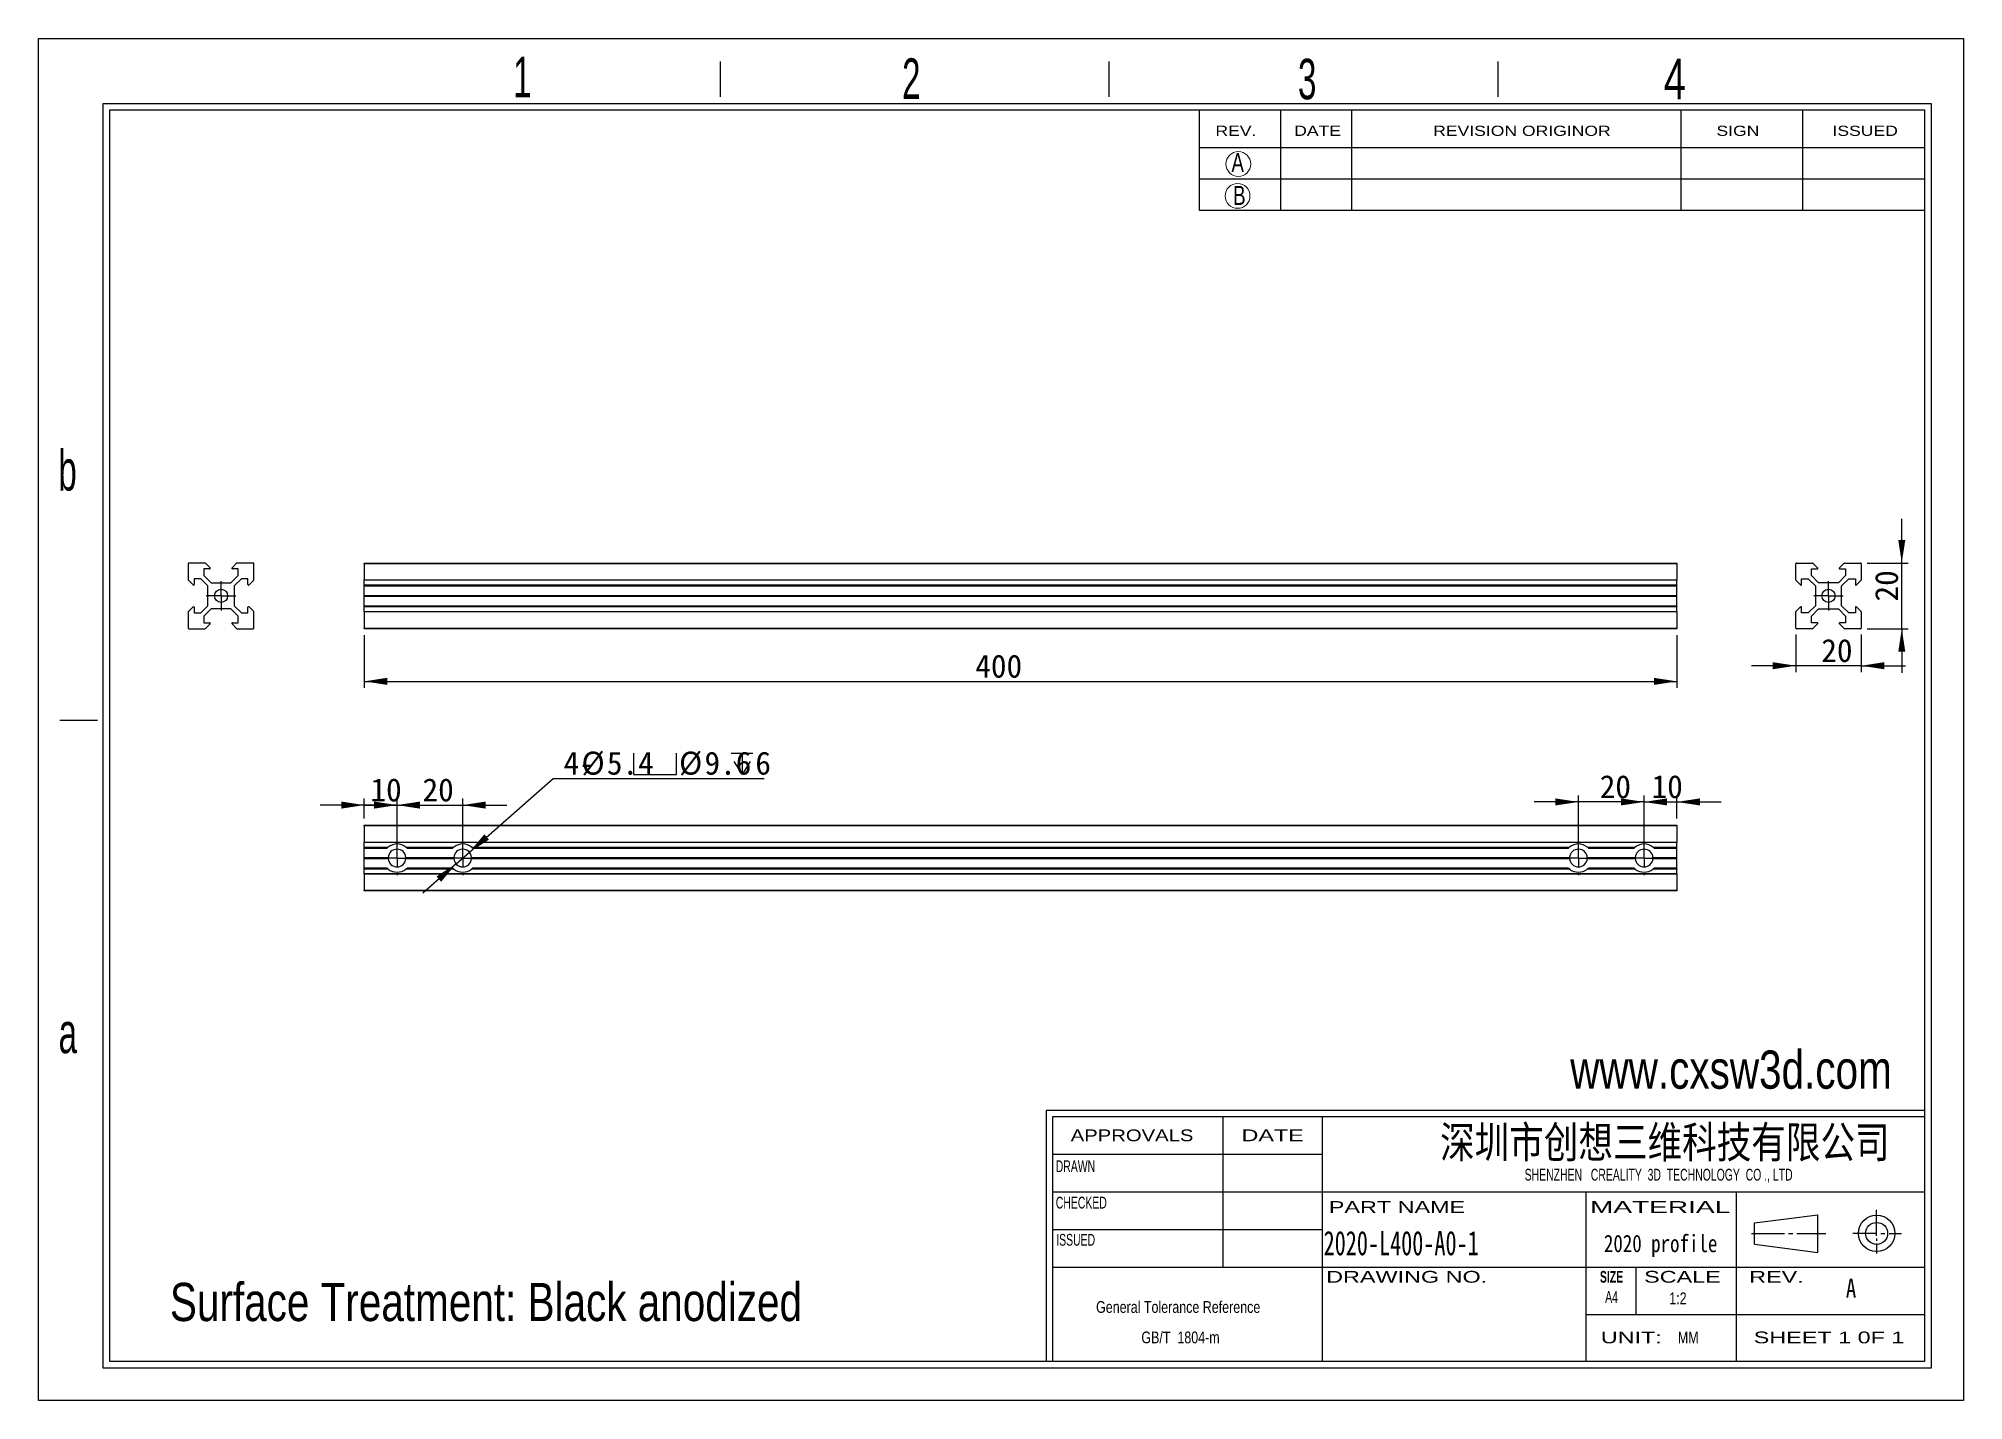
# Model space of a CAD drawing. Header units: millimetres. Extents: x 2 to 295, y 1 to 209.
import ezdxf

# ---------------------------------------------------------------- set-up
doc = ezdxf.new("R2010")
doc.units = ezdxf.units.MM
doc.linetypes.add('CENTER', pattern=[10.16, 6.35, -1.27, 1.27, -1.27])
doc.layers.add('DIM', color=5, linetype='Continuous')
doc.layers.add('SLD-0', color=179, linetype='Continuous')
doc.layers.add('中心线', color=1, linetype='CENTER', lineweight=25)
doc.styles.add('SLDTEXTSTYLE0', font='arial.ttf', dxfattribs={"width": 0.7584})
doc.styles.add('SLDTEXTSTYLE1', font='arial.ttf', dxfattribs={"width": 0.63516})
doc.styles.add('SLDTEXTSTYLE10', font='', dxfattribs={"width": 0.8})
doc.styles.add('SLDTEXTSTYLE11', font='', dxfattribs={"width": 0.67})
doc.styles.add('SLDTEXTSTYLE12', font='')
doc.styles.add('SLDTEXTSTYLE2', font='GOTHIC.TTF', dxfattribs={"width": 0.7304})
doc.styles.add('SLDTEXTSTYLE3', font='GOTHIC.TTF', dxfattribs={"width": 0.61171})
doc.styles.add('SLDTEXTSTYLE4', font='arialbd.ttf', dxfattribs={"width": 0.63516})
doc.styles.add('SLDTEXTSTYLE5', font='arial.ttf', dxfattribs={"width": 1.422})
doc.styles.add('SLDTEXTSTYLE6', font='arial.ttf', dxfattribs={"width": 1.2324})
doc.styles.add('SLDTEXTSTYLE7', font='arial.ttf', dxfattribs={"width": 1.7064})
doc.styles.add('SLDTEXTSTYLE8', font='', dxfattribs={"width": 0.8, "bigfont": 'bigfont'})
doc.styles.add('SLDTEXTSTYLE9', font='', dxfattribs={"width": 0.8})
doc.styles.get('SLDTEXTSTYLE10').set_extended_font_data('宋体', bold=True)
doc.styles.get('SLDTEXTSTYLE11').set_extended_font_data('宋体')
doc.styles.get('SLDTEXTSTYLE12').set_extended_font_data('宋体')
doc.styles.get('SLDTEXTSTYLE8').set_extended_font_data('宋体', bold=True)
doc.styles.get('SLDTEXTSTYLE9').set_extended_font_data('宋体')
doc.dimstyles.new('SLDDIMSTYLE0', dxfattribs={"dimtxt": 3.5, "dimasz": 3.5, "dimexe": 0, "dimexo": 0.0625, "dimgap": 0.875, "dimtad": 2, "dimlfac": 2, "dimrnd": 1e-09, "dimzin": 12, "dimdsep": 46, "dimtxsty": 'SLDTEXTSTYLE11', "dimsah": 1, "dimcen": 0.09, "dimadec": 0, "dimazin": 3, "dimtfac": 1, "dimtofl": 0, "dimtmove": 0, "dimatfit": 3, "dimfxl": 0, "dimfrac": 2, "dimtolj": 1, "dimtzin": 12, "dimarcsym": 0})
doc.dimstyles.new('SLDDIMSTYLE1', dxfattribs={"dimtxt": 3.5, "dimasz": 3.5, "dimexe": 0, "dimexo": 0.0625, "dimgap": 0.875, "dimtad": 2, "dimlfac": 2, "dimrnd": 1e-09, "dimzin": 12, "dimdsep": 46, "dimtxsty": 'SLDTEXTSTYLE11', "dimsah": 1, "dimcen": 0.09, "dimadec": 0, "dimazin": 3, "dimtfac": 1, "dimtmove": 0, "dimatfit": 0, "dimfxl": 0, "dimfrac": 2, "dimtolj": 1, "dimtzin": 12, "dimarcsym": 0})
doc.dimstyles.new('SLDDIMSTYLE2', dxfattribs={"dimtxt": 3.5, "dimasz": 3.5, "dimexe": 0, "dimexo": 0.0625, "dimgap": 0.875, "dimtad": 0, "dimtih": 1, "dimtoh": 1, "dimlfac": 2, "dimrnd": 1e-09, "dimzin": 12, "dimdsep": 46, "dimtxsty": 'SLDTEXTSTYLE11', "dimsah": 1, "dimcen": 0, "dimadec": 0, "dimazin": 3, "dimtfac": 1, "dimtmove": 0, "dimatfit": 3, "dimfxl": 0, "dimfrac": 2, "dimtolj": 1, "dimtzin": 12, "dimarcsym": 0})

# ---------------------------------------------------------------- blocks, each defined once
blk = doc.blocks.new('SW_NOTE_0')
at = {"layer": 'SLD-0', "color": 0, "char_height": 1.7927, "attachment_point": 2, "style": 'SLDTEXTSTYLE0'}
for s, insert in [('General Tolerance Reference ', (13.02, 2.31)), (' GB/T  1804-m', (13.11, -2.32))]:
    blk.add_mtext(s, dxfattribs=dict(at, insert=insert))
blk = doc.blocks.new('_D')
at = {"layer": 'DIM'}
for p, q in [((51.44, 117.81), (51.44, 109.79)), ((251.44, 117.81), (251.44, 109.79)), ((51.44, 110.79), (251.44, 110.79))]:
    blk.add_line(p, q, dxfattribs=at)
for points in [[(51.44, 110.79), (54.94, 110.25), (54.94, 111.33)], [(251.44, 110.79), (247.94, 111.33), (247.94, 110.25)]]:
    blk.add_solid(points, dxfattribs=at)
at = {"layer": 'DIM', "insert": (144.54, 114.86), "char_height": 3.5, "attachment_point": 1, "style": 'SLDTEXTSTYLE12'}
blk.add_mtext('400', dxfattribs=at)
blk = doc.blocks.new('_D_1')
at = {"layer": 'DIM'}
for p, q in [((51.44, 91.95), (44.71, 91.95)), ((51.44, 89.89), (51.44, 92.95)), ((51.44, 91.95), (56.44, 91.95)), ((56.44, 84.89), (56.44, 92.95)), ((56.44, 91.95), (63.17, 91.95))]:
    blk.add_line(p, q, dxfattribs=at)
for points in [[(51.44, 91.95), (47.94, 92.49), (47.94, 91.41)], [(56.44, 91.95), (59.94, 91.41), (59.94, 92.49)]]:
    blk.add_solid(points, dxfattribs=at)
at = {"layer": 'DIM', "insert": (52.39, 96.02), "char_height": 3.5, "attachment_point": 1, "style": 'SLDTEXTSTYLE12'}
blk.add_mtext('10', dxfattribs=at)
blk = doc.blocks.new('_D_2')
at = {"layer": 'DIM'}
for p, q in [((56.44, 91.95), (49.71, 91.95)), ((56.44, 84.89), (56.44, 92.95)), ((56.44, 91.95), (66.44, 91.95)), ((66.44, 84.89), (66.44, 92.95)), ((66.44, 91.95), (73.17, 91.95))]:
    blk.add_line(p, q, dxfattribs=at)
for points in [[(56.44, 91.95), (52.94, 92.49), (52.94, 91.41)], [(66.44, 91.95), (69.94, 91.41), (69.94, 92.49)]]:
    blk.add_solid(points, dxfattribs=at)
at = {"layer": 'DIM', "insert": (60.32, 96.02), "char_height": 3.5, "attachment_point": 1, "style": 'SLDTEXTSTYLE12'}
blk.add_mtext('20', dxfattribs=at)
blk = doc.blocks.new('SW_SYMBOL_HOLE_SPOT')
at = {"layer": 'DIM', "color": 0}
for p, q in [((0, 875), (0, 75)), ((1600, 75), (1600, 875)), ((0, 75), (1600, 75))]:
    blk.add_line(p, q, dxfattribs=at)
blk = doc.blocks.new('SW_SYMBOL_HOLE_DEPTH')
at = {"layer": 'DIM', "color": 0}
for p, q in [((0, 875), (800, 875)), ((400, 875), (400, 75)), ((100, 555), (400, 75)), ((700, 555), (400, 75))]:
    blk.add_line(p, q, dxfattribs=at)
blk = doc.blocks.new('_D_3')
at = {"layer": 'DIM'}
for p, q in [((67.46, 84.78), (80.23, 96.02)), ((80.23, 96.02), (112.39, 96.02)), ((65.43, 83), (60.38, 78.55)), ((65.43, 83), (67.46, 84.78))]:
    blk.add_line(p, q, dxfattribs=at)
blk.add_arc((66.44, 83.89), 1.35, 213.5264, 257.8907, dxfattribs=at)
for points in [[(67.46, 84.78), (70.44, 86.69), (69.73, 87.5)], [(65.43, 83), (62.45, 81.09), (63.16, 80.28)]]:
    blk.add_solid(points, dxfattribs=at)
at = {"layer": 'DIM', "xscale": 0.004072727272727273, "yscale": 0.004072727272727273, "zscale": 0.004072727272727273}
for name, p in [('SW_SYMBOL_HOLE_SPOT', (92.49, 96.31)), ('SW_SYMBOL_HOLE_DEPTH', (107.37, 96.31))]:
    blk.add_blockref(name, p, dxfattribs=at)
at = {"layer": 'DIM', "char_height": 3.5, "attachment_point": 1, "style": 'SLDTEXTSTYLE12'}
for s, insert in [('4-', (81.81, 100.09)), ('%%c', (84.54, 100.09)), ('5.4', (88.41, 100.09)), ('%%c', (99.41, 100.09)), ('9.6', (103.28, 100.09)), ('6', (111.03, 100.09))]:
    blk.add_mtext(s, dxfattribs=dict(at, insert=insert))
blk = doc.blocks.new('_D_4')
at = {"layer": 'DIM'}
for p, q in [((236.44, 92.43), (229.71, 92.43)), ((236.44, 84.89), (236.44, 93.43)), ((246.44, 92.43), (236.44, 92.43)), ((246.44, 84.89), (246.44, 93.43)), ((246.44, 92.43), (253.17, 92.43))]:
    blk.add_line(p, q, dxfattribs=at)
for points in [[(236.44, 92.43), (232.94, 92.97), (232.94, 91.9)], [(246.44, 92.43), (249.94, 91.9), (249.94, 92.97)]]:
    blk.add_solid(points, dxfattribs=at)
at = {"layer": 'DIM', "insert": (239.68, 96.51), "char_height": 3.5, "attachment_point": 1, "style": 'SLDTEXTSTYLE12'}
blk.add_mtext('20', dxfattribs=at)
blk = doc.blocks.new('_D_5')
at = {"layer": 'DIM'}
for p, q in [((246.44, 92.43), (239.71, 92.43)), ((246.44, 84.89), (246.44, 93.43)), ((246.44, 92.43), (251.44, 92.43)), ((251.44, 89.89), (251.44, 93.43)), ((251.44, 92.43), (258.17, 92.43))]:
    blk.add_line(p, q, dxfattribs=at)
for points in [[(246.44, 92.43), (242.94, 92.97), (242.94, 91.9)], [(251.44, 92.43), (254.94, 91.9), (254.94, 92.97)]]:
    blk.add_solid(points, dxfattribs=at)
at = {"layer": 'DIM', "insert": (247.58, 96.51), "char_height": 3.5, "attachment_point": 1, "style": 'SLDTEXTSTYLE12'}
blk.add_mtext('10', dxfattribs=at)
blk = doc.blocks.new('SW_CENTERMARKSYMBOL_0')
at = {"layer": '中心线', "color": 0}
for p, q in [((-2.5, 0), (-2.6, 0)), ((0, 0), (-1.25, 0)), ((0, 2.5), (0, 2.6)), ((0, 0), (0, 1.25)), ((0, 0), (0, -1.25)), ((0, 0), (1.25, 0)), ((2.5, 0), (2.6, 0)), ((0, -2.5), (0, -2.6))]:
    blk.add_line(p, q, dxfattribs=at)
blk = doc.blocks.new('SW_CENTERMARKSYMBOL_1')
at = {"layer": '中心线', "color": 0}
for p, q in [((-2.5, 0), (-2.6, 0)), ((0, 0), (-1.25, 0)), ((0, 2.5), (0, 2.6)), ((0, 0), (0, 1.25)), ((0, 0), (0, -1.25)), ((0, 0), (1.25, 0)), ((2.5, 0), (2.6, 0)), ((0, -2.5), (0, -2.6))]:
    blk.add_line(p, q, dxfattribs=at)
blk = doc.blocks.new('SW_CENTERMARKSYMBOL_2')
at = {"layer": '中心线', "color": 0}
for p, q in [((-2.5, 0), (-2.6, 0)), ((0, 0), (-1.25, 0)), ((0, 2.5), (0, 2.6)), ((0, 0), (0, 1.25)), ((0, 0), (0, -1.25)), ((0, 0), (1.25, 0)), ((2.5, 0), (2.6, 0)), ((0, -2.5), (0, -2.6))]:
    blk.add_line(p, q, dxfattribs=at)
blk = doc.blocks.new('SW_CENTERMARKSYMBOL_3')
at = {"layer": '中心线', "color": 0}
for p, q in [((-2.5, 0), (-2.6, 0)), ((0, 0), (-1.25, 0)), ((0, 2.5), (0, 2.6)), ((0, 0), (0, 1.25)), ((0, 0), (0, -1.25)), ((0, 0), (1.25, 0)), ((2.5, 0), (2.6, 0)), ((0, -2.5), (0, -2.6))]:
    blk.add_line(p, q, dxfattribs=at)
blk = doc.blocks.new('SW_CENTERMARKSYMBOL_4')
at = {"layer": '中心线', "color": 0}
for p, q in [((-1.25, 0), (-2.25, 0)), ((0, 0), (-1.25, 0)), ((0, 1.25), (0, 2.25)), ((0, 0), (0, 1.25)), ((0, 0), (0, -1.25)), ((0, 0), (1.25, 0)), ((1.25, 0), (2.25, 0)), ((0, -1.25), (0, -2.25))]:
    blk.add_line(p, q, dxfattribs=at)
blk = doc.blocks.new('_D_6')
at = {"layer": 'DIM'}
for p, q in [((285.7, 128.81), (285.7, 135.54)), ((280.44, 128.81), (286.7, 128.81)), ((285.7, 118.81), (285.7, 128.81)), ((280.44, 118.81), (286.7, 118.81)), ((285.7, 118.81), (285.7, 112.08))]:
    blk.add_line(p, q, dxfattribs=at)
for points in [[(285.7, 128.81), (286.24, 132.31), (285.17, 132.31)], [(285.7, 118.81), (285.17, 115.31), (286.24, 115.31)]]:
    blk.add_solid(points, dxfattribs=at)
at = {"layer": 'DIM', "insert": (281.63, 122.95), "char_height": 3.5, "attachment_point": 1, "rotation": 90, "style": 'SLDTEXTSTYLE12'}
blk.add_mtext('20', dxfattribs=at)
blk = doc.blocks.new('_D_7')
at = {"layer": 'DIM'}
for p, q in [((269.54, 117.91), (269.54, 112.17)), ((279.54, 117.91), (279.54, 112.17)), ((269.54, 113.17), (262.81, 113.17)), ((279.54, 113.17), (269.54, 113.17)), ((279.54, 113.17), (286.27, 113.17))]:
    blk.add_line(p, q, dxfattribs=at)
for points in [[(269.54, 113.17), (266.04, 113.71), (266.04, 112.63)], [(279.54, 113.17), (283.04, 112.63), (283.04, 113.71)]]:
    blk.add_solid(points, dxfattribs=at)
at = {"layer": 'DIM', "insert": (273.44, 117.24), "char_height": 3.5, "attachment_point": 1, "style": 'SLDTEXTSTYLE12'}
blk.add_mtext('20', dxfattribs=at)
blk = doc.blocks.new('SW_CENTERMARKSYMBOL_5')
at = {"layer": '中心线', "color": 0}
for p, q in [((-1.25, 0), (-2.25, 0)), ((0, 0), (-1.25, 0)), ((0, 1.25), (0, 2.25)), ((0, 0), (0, 1.25)), ((0, 0), (0, -1.25)), ((0, 0), (1.25, 0)), ((1.25, 0), (2.25, 0)), ((0, -1.25), (0, -2.25))]:
    blk.add_line(p, q, dxfattribs=at)

msp = doc.modelspace()

# ---------------------------------------------------------------- linework, layer by layer
at = {"color": 7, "linetype": 'Continuous', "lineweight": 25}
for p, q in [((24.628, 128.7097), (24.628, 126.2511)), ((25.3572, 125.4804), (24.6572, 126.1804)), ((27.1865, 128.8097), (24.728, 128.8097)), ((26.528, 126.4147), (25.528, 126.4147)), ((25.528, 126.4147), (25.528, 125.5511)), ((27.628, 125.3147), (26.528, 126.4147)), ((27.8865, 127.9097), (27.0229, 127.9097)), ((27.0229, 127.9097), (27.0229, 126.9097)), ((27.0229, 126.9097), (28.1229, 125.8097)), ((27.2572, 128.7804), (27.9572, 128.0804)), ((31.133, 125.8097), (32.233, 126.9097)), ((31.2987, 128.0804), (31.9987, 128.7804)), ((32.233, 127.9097), (31.3694, 127.9097)), ((32.728, 126.4147), (31.628, 125.3147)), ((34.528, 128.8097), (32.0694, 128.8097)), ((32.233, 126.9097), (32.233, 127.9097)), ((33.728, 126.4147), (32.728, 126.4147)), ((33.728, 125.5511), (33.728, 126.4147)), ((34.5987, 126.1804), (33.8987, 125.4804)), ((34.628, 126.2511), (34.628, 128.7097)), ((51.443, 128.7097), (51.443, 128.8097)), ((51.443, 128.8097), (251.443, 128.8097)), ((51.443, 128.7097), (51.443, 126.2511)), ((251.443, 128.7097), (51.443, 128.7097)), ((51.443, 126.2511), (251.443, 126.2511)), ((51.443, 126.1804), (51.443, 126.2511)), ((251.443, 126.1804), (51.443, 126.1804)), ((51.443, 125.4804), (51.443, 126.1804)), ((251.443, 128.8097), (251.443, 128.7097)), ((251.443, 128.7097), (251.443, 126.2511)), ((251.443, 126.2511), (251.443, 126.1804)), ((251.443, 125.4804), (251.443, 126.1804)), ((269.5376, 126.2511), (269.5376, 128.7097)), ((269.5669, 126.1804), (270.2669, 125.4804)), ((269.6376, 128.8097), (272.0962, 128.8097)), ((270.4376, 126.4147), (271.4376, 126.4147)), ((270.4376, 125.5511), (270.4376, 126.4147)), ((271.4376, 126.4147), (272.5376, 125.3147)), ((271.9326, 127.9097), (272.7962, 127.9097)), ((271.9326, 126.9097), (271.9326, 127.9097)), ((273.0326, 125.8097), (271.9326, 126.9097)), ((272.8669, 128.0804), (272.1669, 128.7804)), ((277.1427, 126.9097), (276.0427, 125.8097)), ((276.9083, 128.7804), (276.2083, 128.0804)), ((276.2791, 127.9097), (277.1427, 127.9097)), ((276.5376, 125.3147), (277.6376, 126.4147)), ((276.9791, 128.8097), (279.4376, 128.8097)), ((277.1427, 127.9097), (277.1427, 126.9097)), ((277.6376, 126.4147), (278.6376, 126.4147)), ((278.6376, 126.4147), (278.6376, 125.5511)), ((278.8083, 125.4804), (279.5083, 126.1804)), ((279.5376, 128.7097), (279.5376, 126.2511)), ((27.628, 123.8804), (27.628, 125.3147)), ((27.6987, 123.8097), (27.628, 123.8804)), ((27.628, 123.739), (27.6987, 123.8097)), ((27.628, 122.3047), (27.628, 123.739)), ((28.1229, 125.8097), (29.5572, 125.8097)), ((29.5572, 125.8097), (29.628, 125.739)), ((29.628, 125.739), (29.6987, 125.8097)), ((29.6987, 125.8097), (31.133, 125.8097)), ((31.628, 123.8804), (31.5572, 123.8097)), ((31.5572, 123.8097), (31.628, 123.739)), ((31.628, 125.3147), (31.628, 123.8804)), ((31.628, 123.739), (31.628, 122.3047)), ((51.443, 125.4804), (251.443, 125.4804)), ((51.443, 125.4511), (51.443, 125.4804)), ((51.443, 125.4511), (251.443, 125.4511)), ((51.443, 125.3147), (51.443, 125.4511)), ((51.443, 125.3147), (251.443, 125.3147)), ((51.443, 123.8804), (51.443, 125.3147)), ((51.443, 123.8804), (251.443, 123.8804)), ((51.443, 123.8097), (51.443, 123.8804)), ((51.443, 123.8097), (251.443, 123.8097)), ((51.443, 123.739), (51.443, 123.8097)), ((51.443, 123.739), (251.443, 123.739)), ((51.443, 122.3047), (51.443, 123.739)), ((251.443, 125.4804), (251.443, 125.4511)), ((251.443, 125.3147), (251.443, 125.4511)), ((251.443, 123.8804), (251.443, 125.3147)), ((251.443, 123.8097), (251.443, 123.8804)), ((251.443, 123.739), (251.443, 123.8097)), ((251.443, 122.3047), (251.443, 123.739)), ((272.5376, 125.3147), (272.5376, 123.8804)), ((272.5376, 123.8804), (272.6083, 123.8097)), ((272.6083, 123.8097), (272.5376, 123.739)), ((272.5376, 123.739), (272.5376, 122.3047)), ((274.4669, 125.8097), (273.0326, 125.8097)), ((274.5376, 125.739), (274.4669, 125.8097)), ((274.6083, 125.8097), (274.5376, 125.739)), ((276.0427, 125.8097), (274.6083, 125.8097)), ((276.4669, 123.8097), (276.5376, 123.8804)), ((276.5376, 123.739), (276.4669, 123.8097)), ((276.5376, 123.8804), (276.5376, 125.3147)), ((276.5376, 122.3047), (276.5376, 123.739)), ((24.628, 121.3683), (24.628, 118.9097)), ((24.6572, 121.439), (25.3572, 122.139)), ((25.528, 122.0683), (25.528, 121.2047)), ((25.528, 121.2047), (26.528, 121.2047)), ((26.528, 121.2047), (27.628, 122.3047)), ((28.1229, 121.8097), (27.0229, 120.7097)), ((27.0229, 120.7097), (27.0229, 119.7097)), ((29.5572, 121.8097), (28.1229, 121.8097)), ((29.628, 121.8804), (29.5572, 121.8097)), ((29.6987, 121.8097), (29.628, 121.8804)), ((31.133, 121.8097), (29.6987, 121.8097)), ((32.233, 120.7097), (31.133, 121.8097)), ((31.628, 122.3047), (32.728, 121.2047)), ((32.233, 119.7097), (32.233, 120.7097)), ((32.728, 121.2047), (33.728, 121.2047)), ((33.728, 121.2047), (33.728, 122.0683)), ((33.8987, 122.139), (34.5987, 121.439)), ((34.628, 118.9097), (34.628, 121.3683)), ((51.443, 122.3047), (251.443, 122.3047)), ((51.443, 122.1683), (51.443, 122.3047)), ((251.443, 122.1683), (51.443, 122.1683)), ((51.443, 122.139), (51.443, 122.1683)), ((251.443, 122.139), (51.443, 122.139)), ((51.443, 121.439), (51.443, 122.139)), ((51.443, 121.3683), (51.443, 121.439)), ((51.443, 121.439), (251.443, 121.439)), ((251.443, 121.3683), (51.443, 121.3683)), ((51.443, 121.3683), (51.443, 118.9097)), ((251.443, 122.1683), (251.443, 122.3047)), ((251.443, 122.1683), (251.443, 122.139)), ((251.443, 121.439), (251.443, 122.139)), ((251.443, 121.439), (251.443, 121.3683)), ((251.443, 121.3683), (251.443, 118.9097)), ((269.5376, 118.9097), (269.5376, 121.3683)), ((270.2669, 122.139), (269.5669, 121.439)), ((270.4376, 121.2047), (270.4376, 122.0683)), ((271.4376, 121.2047), (270.4376, 121.2047)), ((272.5376, 122.3047), (271.4376, 121.2047)), ((271.9326, 120.7097), (273.0326, 121.8097)), ((271.9326, 119.7097), (271.9326, 120.7097)), ((273.0326, 121.8097), (274.4669, 121.8097)), ((274.4669, 121.8097), (274.5376, 121.8804)), ((274.5376, 121.8804), (274.6083, 121.8097)), ((274.6083, 121.8097), (276.0427, 121.8097)), ((276.0427, 121.8097), (277.1427, 120.7097)), ((277.6376, 121.2047), (276.5376, 122.3047)), ((277.1427, 120.7097), (277.1427, 119.7097)), ((278.6376, 121.2047), (277.6376, 121.2047)), ((278.6376, 122.0683), (278.6376, 121.2047)), ((279.5083, 121.439), (278.8083, 122.139)), ((279.5376, 121.3683), (279.5376, 118.9097)), ((24.728, 118.8097), (27.1865, 118.8097)), ((27.0229, 119.7097), (27.8865, 119.7097)), ((27.9572, 119.539), (27.2572, 118.839)), ((31.9987, 118.839), (31.2987, 119.539)), ((31.3694, 119.7097), (32.233, 119.7097)), ((32.0694, 118.8097), (34.528, 118.8097)), ((51.443, 118.9097), (251.443, 118.9097)), ((51.443, 118.8097), (51.443, 118.9097)), ((251.443, 118.8097), (51.443, 118.8097)), ((251.443, 118.9097), (251.443, 118.8097)), ((272.0962, 118.8097), (269.6376, 118.8097)), ((272.7962, 119.7097), (271.9326, 119.7097)), ((272.1669, 118.839), (272.8669, 119.539)), ((276.2083, 119.539), (276.9083, 118.839)), ((277.1427, 119.7097), (276.2791, 119.7097)), ((279.4376, 118.8097), (276.9791, 118.8097)), ((51.443, 88.7871), (51.443, 88.8871)), ((51.443, 88.8871), (251.443, 88.8871)), ((251.443, 88.7871), (51.443, 88.7871)), ((51.443, 88.7871), (51.443, 86.3285)), ((251.443, 88.8871), (251.443, 88.7871)), ((251.443, 88.7871), (251.443, 86.3285)), ((51.443, 86.3285), (251.443, 86.3285)), ((51.443, 86.2578), (51.443, 86.3285)), ((251.443, 86.2578), (51.443, 86.2578)), ((51.443, 85.5578), (51.443, 86.2578)), ((51.443, 85.5578), (55.0898, 85.5578)), ((51.443, 85.5285), (51.443, 85.5578)), ((51.443, 85.5285), (55.0551, 85.5285)), ((51.443, 85.3921), (51.443, 85.5285)), ((51.443, 85.3921), (54.9076, 85.3921)), ((51.443, 83.9578), (51.443, 85.3921)), ((57.7962, 85.5578), (65.0898, 85.5578)), ((57.8309, 85.5285), (65.0551, 85.5285)), ((57.9784, 85.3921), (64.9076, 85.3921)), ((67.7962, 85.5578), (235.0898, 85.5578)), ((67.8309, 85.5285), (235.0551, 85.5285)), ((67.9784, 85.3921), (234.9076, 85.3921)), ((237.7962, 85.5578), (245.0898, 85.5578)), ((237.8309, 85.5285), (245.0551, 85.5285)), ((237.9784, 85.3921), (244.9076, 85.3921)), ((247.7962, 85.5578), (251.443, 85.5578)), ((247.8309, 85.5285), (251.443, 85.5285)), ((247.9784, 85.3921), (251.443, 85.3921)), ((251.443, 86.3285), (251.443, 86.2578)), ((251.443, 85.5578), (251.443, 86.2578)), ((251.443, 85.5578), (251.443, 85.5285)), ((251.443, 85.3921), (251.443, 85.5285)), ((251.443, 83.9578), (251.443, 85.3921)), ((51.443, 83.9578), (55.0949, 83.9578)), ((51.443, 83.8871), (51.443, 83.9578)), ((51.443, 83.8871), (55.093, 83.8871)), ((51.443, 83.8164), (51.443, 83.8871)), ((51.443, 83.8164), (55.0949, 83.8164)), ((51.443, 82.3821), (51.443, 83.8164)), ((51.443, 82.3821), (54.9076, 82.3821)), ((51.443, 82.2457), (51.443, 82.3821)), ((55.0551, 82.2457), (51.443, 82.2457)), ((51.443, 82.2164), (51.443, 82.2457)), ((55.0898, 82.2164), (51.443, 82.2164)), ((51.443, 81.5164), (51.443, 82.2164)), ((57.7912, 83.9578), (65.0949, 83.9578)), ((57.7912, 83.8164), (65.0949, 83.8164)), ((57.793, 83.8871), (65.093, 83.8871)), ((65.0898, 82.2164), (57.7962, 82.2164)), ((65.0551, 82.2457), (57.8309, 82.2457)), ((57.9784, 82.3821), (64.9076, 82.3821)), ((67.7912, 83.9578), (235.0949, 83.9578)), ((67.7912, 83.8164), (235.0949, 83.8164)), ((67.793, 83.8871), (235.093, 83.8871)), ((235.0898, 82.2164), (67.7962, 82.2164)), ((235.0551, 82.2457), (67.8309, 82.2457)), ((67.9784, 82.3821), (234.9076, 82.3821)), ((237.7912, 83.9578), (245.0949, 83.9578)), ((237.7912, 83.8164), (245.0949, 83.8164)), ((237.793, 83.8871), (245.093, 83.8871)), ((245.0898, 82.2164), (237.7962, 82.2164)), ((245.0551, 82.2457), (237.8309, 82.2457)), ((237.9784, 82.3821), (244.9076, 82.3821)), ((247.7912, 83.9578), (251.443, 83.9578)), ((247.7912, 83.8164), (251.443, 83.8164)), ((247.793, 83.8871), (251.443, 83.8871)), ((251.443, 82.2164), (247.7962, 82.2164)), ((251.443, 82.2457), (247.8309, 82.2457)), ((247.9784, 82.3821), (251.443, 82.3821)), ((251.443, 83.8871), (251.443, 83.9578)), ((251.443, 83.8164), (251.443, 83.8871)), ((251.443, 82.3821), (251.443, 83.8164)), ((251.443, 82.2457), (251.443, 82.3821)), ((251.443, 82.2457), (251.443, 82.2164)), ((251.443, 81.5164), (251.443, 82.2164)), ((51.443, 81.5164), (251.443, 81.5164)), ((51.443, 81.4457), (51.443, 81.5164)), ((251.443, 81.4457), (51.443, 81.4457)), ((51.443, 81.4457), (51.443, 78.9871)), ((251.443, 81.5164), (251.443, 81.4457)), ((251.443, 81.4457), (251.443, 78.9871)), ((51.443, 78.9871), (251.443, 78.9871)), ((51.443, 78.8871), (51.443, 78.9871)), ((251.443, 78.8871), (51.443, 78.8871)), ((251.443, 78.9871), (251.443, 78.8871))]:
    msp.add_line(p, q, dxfattribs=at)
for centre in [(29.628, 123.8097), (274.5376, 123.8097)]:
    msp.add_circle(centre, 1, dxfattribs=at)
for centre, radius, start, end in [((24.728, 128.7097), 0.1, 90, 180), ((24.728, 126.2511), 0.1, 180, 225), ((27.1865, 128.7097), 0.1, 45, 90), ((27.8865, 128.0097), 0.1, 270, 45), ((31.3694, 128.0097), 0.1, 135, 270), ((32.0694, 128.7097), 0.1, 90, 135), ((34.528, 128.7097), 0.1, 0, 90), ((34.528, 126.2511), 0.1, 315, 0), ((269.6376, 128.7097), 0.1, 90, 180), ((269.6376, 126.2511), 0.1, 180, 225), ((272.0962, 128.7097), 0.1, 45, 90), ((272.7962, 128.0097), 0.1, 270, 45), ((276.2791, 128.0097), 0.1, 135, 270), ((276.9791, 128.7097), 0.1, 90, 135), ((279.4376, 128.7097), 0.1, 0, 90), ((279.4376, 126.2511), 0.1, 315, 0), ((25.428, 125.5511), 0.1, 225, 0), ((33.828, 125.5511), 0.1, 180, 315), ((270.3376, 125.5511), 0.1, 225, 0), ((278.7376, 125.5511), 0.1, 180, 315), ((24.728, 121.3683), 0.1, 135, 180), ((25.428, 122.0683), 0.1, 0, 135), ((33.828, 122.0683), 0.1, 45, 180), ((34.528, 121.3683), 0.1, 0, 45), ((269.6376, 121.3683), 0.1, 135, 180), ((270.3376, 122.0683), 0.1, 0, 135), ((278.7376, 122.0683), 0.1, 45, 180), ((279.4376, 121.3683), 0.1, 0, 45), ((24.728, 118.9097), 0.1, 180, 270), ((27.1865, 118.9097), 0.1, 270, 315), ((27.8865, 119.6097), 0.1, 315, 90), ((31.3694, 119.6097), 0.1, 90, 225), ((32.0694, 118.9097), 0.1, 225, 270), ((34.528, 118.9097), 0.1, 270, 0), ((269.6376, 118.9097), 0.1, 180, 270), ((272.0962, 118.9097), 0.1, 270, 315), ((272.7962, 119.6097), 0.1, 315, 90), ((276.2791, 119.6097), 0.1, 90, 225), ((276.9791, 118.9097), 0.1, 225, 270), ((279.4376, 118.9097), 0.1, 270, 0), ((56.443, 83.8871), 2.15, 130.230547, 135.572054), ((56.443, 83.8871), 2.15, 50.993516, 129.006484), ((56.443, 83.8871), 1.35, 3.002428, 176.997572), ((56.443, 83.8871), 2.15, 44.427946, 49.769453), ((66.443, 83.8871), 2.15, 130.230547, 135.572054), ((66.443, 83.8871), 2.15, 50.993516, 129.006484), ((66.443, 83.8871), 1.35, 3.002428, 176.997572), ((66.443, 83.8871), 2.15, 44.427946, 49.769453), ((236.443, 83.8871), 2.15, 130.230547, 135.572054), ((236.443, 83.8871), 2.15, 50.993516, 129.006484), ((236.443, 83.8871), 1.35, 3.002428, 176.997572), ((236.443, 83.8871), 2.15, 44.427946, 49.769453), ((246.443, 83.8871), 2.15, 130.230547, 135.572054), ((246.443, 83.8871), 2.15, 50.993516, 129.006484), ((246.443, 83.8871), 1.35, 3.002428, 176.997572), ((246.443, 83.8871), 2.15, 44.427946, 49.769453), ((56.443, 83.8871), 2.15, 224.427946, 229.769453), ((56.443, 83.8871), 2.15, 230.993516, 309.006484), ((56.443, 83.8871), 1.35, 176.997572, 180), ((56.443, 83.8871), 1.35, 180, 183.002428), ((56.443, 83.8871), 1.35, 183.002428, 356.997572), ((56.443, 83.8871), 1.35, 0, 3.002428), ((56.443, 83.8871), 1.35, 356.997572, 0), ((56.443, 83.8871), 2.15, 310.230547, 315.572054), ((66.443, 83.8871), 2.15, 224.427946, 229.769453), ((66.443, 83.8871), 2.15, 230.993516, 309.006484), ((66.443, 83.8871), 1.35, 176.997572, 180), ((66.443, 83.8871), 1.35, 180, 183.002428), ((66.443, 83.8871), 1.35, 183.002428, 356.997572), ((66.443, 83.8871), 1.35, 0, 3.002428), ((66.443, 83.8871), 1.35, 356.997572, 0), ((66.443, 83.8871), 2.15, 310.230547, 315.572054), ((236.443, 83.8871), 2.15, 224.427946, 229.769453), ((236.443, 83.8871), 2.15, 230.993516, 309.006484), ((236.443, 83.8871), 1.35, 176.997572, 180), ((236.443, 83.8871), 1.35, 180, 183.002428), ((236.443, 83.8871), 1.35, 183.002428, 356.997572), ((236.443, 83.8871), 1.35, 0, 3.002428), ((236.443, 83.8871), 1.35, 356.997572, 0), ((236.443, 83.8871), 2.15, 310.230547, 315.572054), ((246.443, 83.8871), 2.15, 224.427946, 229.769453), ((246.443, 83.8871), 2.15, 230.993516, 309.006484), ((246.443, 83.8871), 1.35, 176.997572, 180), ((246.443, 83.8871), 1.35, 180, 183.002428), ((246.443, 83.8871), 1.35, 183.002428, 356.997572), ((246.443, 83.8871), 1.35, 0, 3.002428), ((246.443, 83.8871), 1.35, 356.997572, 0), ((246.443, 83.8871), 2.15, 310.230547, 315.572054)]:
    msp.add_arc(centre, radius, start, end, dxfattribs=at)
for points, knots in [([(55.0898, 85.5578), (55.0873, 85.5558), (55.0775, 85.5478), (55.0648, 85.5373), (55.0554, 85.5294), (55.0552, 85.5292), (55.0551, 85.5291)], [0, 0, 0, 0, 0.13390562, 0.51590933, 0.79657976, 1, 1, 1, 1]), ([(57.8309, 85.5291), (57.8312, 85.5289), (57.8321, 85.5281), (57.827, 85.5324), (57.8156, 85.542), (57.803, 85.5523), (57.7962, 85.5578)], [0, 0, 0, 0, 0.0683098, 0.319961742, 0.639358283, 1, 1, 1, 1]), ([(65.0898, 85.5578), (65.0873, 85.5558), (65.0775, 85.5478), (65.0648, 85.5373), (65.0554, 85.5294), (65.0552, 85.5292), (65.0551, 85.5291)], [0, 0, 0, 0, 0.13390562, 0.51590933, 0.79657976, 1, 1, 1, 1]), ([(67.8309, 85.5291), (67.8312, 85.5289), (67.8321, 85.5281), (67.827, 85.5324), (67.8156, 85.542), (67.803, 85.5523), (67.7962, 85.5578)], [0, 0, 0, 0, 0.0683098, 0.31996174, 0.63935828, 1, 1, 1, 1]), ([(235.0898, 85.5578), (235.0873, 85.5558), (235.0775, 85.5478), (235.0648, 85.5373), (235.0554, 85.5294), (235.0552, 85.5292), (235.0551, 85.5291)], [0, 0, 0, 0, 0.13390562, 0.51590933, 0.79657976, 1, 1, 1, 1]), ([(237.8309, 85.5291), (237.8312, 85.5289), (237.8321, 85.5281), (237.827, 85.5324), (237.8156, 85.542), (237.803, 85.5523), (237.7962, 85.5578)], [0, 0, 0, 0, 0.0683098, 0.31996174, 0.63935828, 1, 1, 1, 1]), ([(245.0898, 85.5578), (245.0873, 85.5558), (245.0775, 85.5478), (245.0648, 85.5373), (245.0554, 85.5294), (245.0552, 85.5292), (245.0551, 85.5291)], [0, 0, 0, 0, 0.13390562, 0.51590933, 0.79657976, 1, 1, 1, 1]), ([(247.8309, 85.5291), (247.8312, 85.5289), (247.8321, 85.5281), (247.827, 85.5324), (247.8156, 85.542), (247.803, 85.5523), (247.7962, 85.5578)], [0, 0, 0, 0, 0.0683098, 0.319961742, 0.639358283, 1, 1, 1, 1]), ([(55.0551, 82.2451), (55.0549, 82.2453), (55.0539, 82.2461), (55.059, 82.2418), (55.0704, 82.2322), (55.0831, 82.2219), (55.0898, 82.2164)], [0, 0, 0, 0, 0.0683098, 0.319961742, 0.639358283, 1, 1, 1, 1]), ([(57.7962, 82.2164), (57.7988, 82.2184), (57.8085, 82.2264), (57.8212, 82.2369), (57.8306, 82.2448), (57.8308, 82.245), (57.8309, 82.2451)], [0, 0, 0, 0, 0.13390562, 0.51590933, 0.79657976, 1, 1, 1, 1]), ([(65.0551, 82.2451), (65.0549, 82.2453), (65.0539, 82.2461), (65.059, 82.2418), (65.0704, 82.2322), (65.0831, 82.2219), (65.0898, 82.2164)], [0, 0, 0, 0, 0.0683098, 0.31996174, 0.63935828, 1, 1, 1, 1]), ([(67.7962, 82.2164), (67.7988, 82.2184), (67.8085, 82.2264), (67.8212, 82.2369), (67.8306, 82.2448), (67.8308, 82.245), (67.8309, 82.2451)], [0, 0, 0, 0, 0.13390562, 0.51590933, 0.79657976, 1, 1, 1, 1]), ([(235.0551, 82.2451), (235.0549, 82.2453), (235.0539, 82.2461), (235.059, 82.2418), (235.0704, 82.2322), (235.0831, 82.2219), (235.0898, 82.2164)], [0, 0, 0, 0, 0.0683098, 0.31996174, 0.63935828, 1, 1, 1, 1]), ([(237.7962, 82.2164), (237.7988, 82.2184), (237.8085, 82.2264), (237.8212, 82.2369), (237.8306, 82.2448), (237.8308, 82.245), (237.8309, 82.2451)], [0, 0, 0, 0, 0.13390562, 0.51590933, 0.79657976, 1, 1, 1, 1]), ([(245.0551, 82.2451), (245.0549, 82.2453), (245.0539, 82.2461), (245.059, 82.2418), (245.0704, 82.2322), (245.0831, 82.2219), (245.0898, 82.2164)], [0, 0, 0, 0, 0.0683098, 0.31996174, 0.63935828, 1, 1, 1, 1]), ([(247.7962, 82.2164), (247.7988, 82.2184), (247.8085, 82.2264), (247.8212, 82.2369), (247.8306, 82.2448), (247.8308, 82.245), (247.8309, 82.2451)], [0, 0, 0, 0, 0.13390562, 0.51590933, 0.79657976, 1, 1, 1, 1])]:
    msp.add_open_spline(points, degree=3, knots=knots, dxfattribs=at)
at = {"layer": 'SLD-0'}
for p, q in [((1.812, 208.6737), (295.1066, 208.6737)), ((1.812, 1.2938), (1.812, 208.6737)), ((295.1066, 208.6737), (295.1066, 1.2938)), ((12.6748, 7.2189), (12.6748, 197.811)), ((12.6748, 197.811), (289.1814, 197.811)), ((252.0174, 197.811), (252.0174, 182.5137)), ((270.5994, 197.811), (270.5994, 182.5137)), ((289.1814, 197.811), (289.1814, 7.2189)), ((289.1814, 7.2189), (12.6748, 7.2189)), ((295.1066, 1.2938), (1.812, 1.2938))]:
    msp.add_line(p, q, dxfattribs=at)
at = {"layer": 'SLD-0', "color": 6, "linetype": 'Continuous'}
for p, q in [((105.701, 199.786), (105.701, 205.1695)), ((164.9525, 199.786), (164.9525, 205.1695)), ((224.2039, 199.786), (224.2039, 205.1695)), ((11.6873, 6.2314), (11.6873, 198.7985)), ((11.6873, 198.7985), (290.1689, 198.7985)), ((290.1689, 198.7985), (290.1689, 6.2314)), ((10.8046, 104.8527), (5.0681, 104.8527)), ((290.1689, 6.2314), (11.6873, 6.2314))]:
    msp.add_line(p, q, dxfattribs=at)
at = {"layer": 'SLD-0', "color": 179, "linetype": 'Continuous'}
for p, q in [((178.6588, 197.811), (178.6588, 182.5137)), ((191.0502, 197.811), (191.0502, 182.5137)), ((201.8863, 197.811), (201.8863, 182.5137)), ((178.6588, 192.0745), (289.1814, 192.0745)), ((178.6588, 187.2941), (289.1814, 187.2941)), ((178.6588, 182.5137), (289.1814, 182.5137)), ((289.1814, 45.4622), (155.3299, 45.4622)), ((155.3299, 45.4622), (155.3299, 7.2189)), ((289.1814, 44.5061), (156.286, 44.5061)), ((156.286, 44.5061), (156.286, 7.2189)), ((182.2808, 44.5061), (182.2808, 21.5602)), ((197.3975, 44.5061), (197.3975, 7.2189)), ((197.3975, 38.7696), (156.286, 38.7696)), ((289.1814, 33.0331), (156.286, 33.0331)), ((237.553, 33.0331), (237.553, 7.2189)), ((260.499, 7.2189), (260.499, 33.0331)), ((263.2552, 28.3538), (272.8879, 29.5382)), ((272.8879, 23.8461), (272.8879, 29.5382)), ((281.8693, 26.3495), (281.8693, 30.3163)), ((197.3975, 27.2966), (156.286, 27.2966)), ((262.7856, 26.7328), (267.8301, 26.7328)), ((263.2552, 25.1064), (263.2552, 28.3538)), ((268.4607, 26.7328), (269.0912, 26.7328)), ((269.7218, 26.7328), (274.1357, 26.7328)), ((281.8693, 26.7328), (278.2684, 26.7328)), ((282.4999, 26.7328), (283.1304, 26.7328)), ((283.761, 26.7328), (285.6527, 26.7328)), ((263.2552, 25.1064), (272.8879, 23.8461)), ((281.8693, 25.9663), (281.8693, 25.5831)), ((281.8693, 25.1998), (281.8693, 23.6668)), ((289.1814, 21.5602), (156.286, 21.5602)), ((245.2016, 21.5602), (245.2016, 14.3895)), ((237.553, 14.3895), (289.1814, 14.3895))]:
    msp.add_line(p, q, dxfattribs=at)
at = {"layer": 'SLD-0', "lineweight": 18}
for centre in [(184.6221, 189.5636), (184.4994, 184.7149)]:
    msp.add_circle(centre, 1.8944, dxfattribs=at)
at = {"layer": 'SLD-0', "color": 179, "linetype": 'Continuous'}
for radius in [2.7714, 1.669]:
    msp.add_circle((281.8693, 26.7328), radius, dxfattribs=at)

# ---------------------------------------------------------------- block references
at = {"layer": 'SLD-0', "color": 179}
msp.add_blockref('SW_NOTE_0', (162.4379, 14.1109), dxfattribs=at)
at = {"layer": '中心线'}
for name, p in [('SW_CENTERMARKSYMBOL_4', (29.628, 123.8097)), ('SW_CENTERMARKSYMBOL_5', (274.5376, 123.8097)), ('SW_CENTERMARKSYMBOL_0', (56.443, 83.8871)), ('SW_CENTERMARKSYMBOL_1', (66.443, 83.8871)), ('SW_CENTERMARKSYMBOL_2', (236.443, 83.8871)), ('SW_CENTERMARKSYMBOL_3', (246.443, 83.8871))]:
    msp.add_blockref(name, p, dxfattribs=at)

# ---------------------------------------------------------------- texts
at = {"layer": 'SLD-0'}
for s, insert, char_height, attachment_point, style in [('1', (74.111, 205.8988), 6.172, 1, 'SLDTEXTSTYLE3'), ('2', (133.3881, 205.6552), 6.172, 1, 'SLDTEXTSTYLE3'), ('3', (193.7066, 205.5931), 6.172, 1, 'SLDTEXTSTYLE3'), ('4', (249.4405, 205.5869), 6.172, 1, 'SLDTEXTSTYLE2'), ('A', (183.5778, 191.2522), 2.9034, 1, 'SLDTEXTSTYLE2'), ('B', (183.8319, 186.2372), 2.9034, 1, 'SLDTEXTSTYLE2'), ('b', (4.8346, 146.0194), 6.172, 1, 'SLDTEXTSTYLE3'), ('a', (4.8798, 60.3511), 6.172, 1, 'SLDTEXTSTYLE3'), ('深圳市创想三维科技有限公司', (249.6067, 43.0393), 4.82808, 2, 'SLDTEXTSTYLE8'), (' 2020-L400-A0-1', (208.5874, 27.1097), 3.704167, 2, 'SLDTEXTSTYLE11'), ('2020 profile', (248.9624, 26.5248), 2.645833, 2, 'SLDTEXTSTYLE10'), ('A', (277.1784, 19.8537), 2.9104, 1, 'SLDTEXTSTYLE9')]:
    msp.add_mtext(s, dxfattribs=dict(at, insert=insert, char_height=char_height, attachment_point=attachment_point, style=style))
at = {"layer": 'SLD-0', "color": 179}
for s, insert, char_height, attachment_point, style in [('REV.', (181.1288, 195.4001), 1.55363, 1, 'SLDTEXTSTYLE6'), ('DATE', (193.1265, 195.4001), 1.55363, 1, 'SLDTEXTSTYLE6'), ('REVISION ORIGINOR', (214.3082, 195.4001), 1.553633, 1, 'SLDTEXTSTYLE6'), ('SIGN', (257.4664, 195.4001), 1.55363, 1, 'SLDTEXTSTYLE6'), ('ISSUED', (275.1481, 195.4001), 1.55363, 1, 'SLDTEXTSTYLE6'), ('APPROVALS', (168.4266, 42.5627), 1.79265, 2, 'SLDTEXTSTYLE6'), ('DATE', (189.8496, 42.5627), 1.79265, 2, 'SLDTEXTSTYLE5'), ('DRAWN', (159.8036, 37.8529), 1.79265, 2, 'SLDTEXTSTYLE1'), ('SHENZHEN   CREALITY  3D  TECHNOLOGY  CO ., LTD', (248.66, 36.569), 1.792654, 2, 'SLDTEXTSTYLE1'), ('CHECKED', (160.6957, 32.3147), 1.79265, 2, 'SLDTEXTSTYLE1'), ('PART NAME', (208.7939, 31.6454), 1.79265, 2, 'SLDTEXTSTYLE5'), ('MATERIAL', (248.8802, 31.6454), 1.79265, 2, 'SLDTEXTSTYLE7'), ('ISSUED', (159.837, 26.6544), 1.79265, 2, 'SLDTEXTSTYLE1'), ('DRAWING NO.', (210.268, 21.0216), 1.792654, 2, 'SLDTEXTSTYLE5'), ('SIZE', (241.4789, 21.0216), 1.79265, 2, 'SLDTEXTSTYLE4'), ('SCALE', (252.2889, 21.0216), 1.79265, 2, 'SLDTEXTSTYLE5'), ('REV.', (266.6102, 21.0216), 1.79265, 2, 'SLDTEXTSTYLE5'), ('A4', (241.4898, 17.9531), 1.79265, 2, 'SLDTEXTSTYLE1'), ('1:2', (251.5965, 17.7451), 1.79265, 2, 'SLDTEXTSTYLE0'), ('UNIT:', (244.4987, 11.7907), 1.79265, 2, 'SLDTEXTSTYLE5'), ('MM', (253.1609, 11.7907), 1.79265, 2, 'SLDTEXTSTYLE0'), ('SHEET 1 0F 1', (274.62, 11.7907), 1.792654, 2, 'SLDTEXTSTYLE5')]:
    msp.add_mtext(s, dxfattribs=dict(at, insert=insert, char_height=char_height, attachment_point=attachment_point, style=style))
at = {"layer": 'SLD-0', "color": 5, "char_height": 5.820833, "attachment_point": 1, "style": 'SLDTEXTSTYLE0'}
for s, insert in [('www.cxsw3d.com', (235.1831, 54.5847)), ('Surface Treatment: Black anodized', (21.8332, 19.2068))]:
    msp.add_mtext(s, dxfattribs=dict(at, insert=insert))

# ---------------------------------------------------------------- dimensions: what is measured, and where the dimension line sits
at = {"layer": 'DIM'}
dim = msp.add_linear_dim(base=(285.7048, 128.8097), p1=(279.4376, 118.8097), p2=(279.4376, 128.8097), angle=90, dimstyle='SLDDIMSTYLE1', dxfattribs=at)
dim.commit()
dim.dimension.update_dxf_attribs({"geometry": '_D_6', "text_midpoint": (285.7048, 124.3117), "dimtype": 160})
for base, p1, p2, dimstyle, picture, middle in [((251.443, 110.7902), (51.443, 118.8097), (251.443, 118.8097), 'SLDDIMSTYLE0', '_D', (146.5791, 110.7902)), ((269.5376, 113.1702), (279.5376, 118.9097), (269.5376, 118.9097), 'SLDDIMSTYLE1', '_D_7', (274.8055, 113.1702)), ((56.443, 91.949), (51.443, 88.8871), (56.443, 83.8871), 'SLDDIMSTYLE1', '_D_1', (53.7467, 91.949)), ((66.443, 91.949), (56.443, 83.8871), (66.443, 83.8871), 'SLDDIMSTYLE1', '_D_2', (61.6819, 91.949)), ((236.443, 92.4345), (246.443, 83.8871), (236.443, 83.8871), 'SLDDIMSTYLE1', '_D_4', (241.041, 92.4345)), ((251.443, 92.4345), (246.443, 83.8871), (251.443, 88.8871), 'SLDDIMSTYLE1', '_D_5', (248.9413, 92.4345))]:
    dim = msp.add_linear_dim(base=base, p1=p1, p2=p2, dimstyle=dimstyle, dxfattribs=at)
    dim.commit()
    dim.dimension.update_dxf_attribs({"geometry": picture, "text_midpoint": middle, "dimtype": 160})
dim = msp.add_diameter_dim_2p(p1=(67.4563, 84.7792), p2=(65.4298, 82.995), text='4-<>{\\fGDT;v}%%c9.6{\\fGDT;x}6', dimstyle='SLDDIMSTYLE2', dxfattribs=at)
dim.commit()
dim.dimension.update_dxf_attribs({"geometry": '_D_3', "text_midpoint": (97.1038, 98.5587), "dimtype": 163})

doc.saveas('drawing.dxf')
